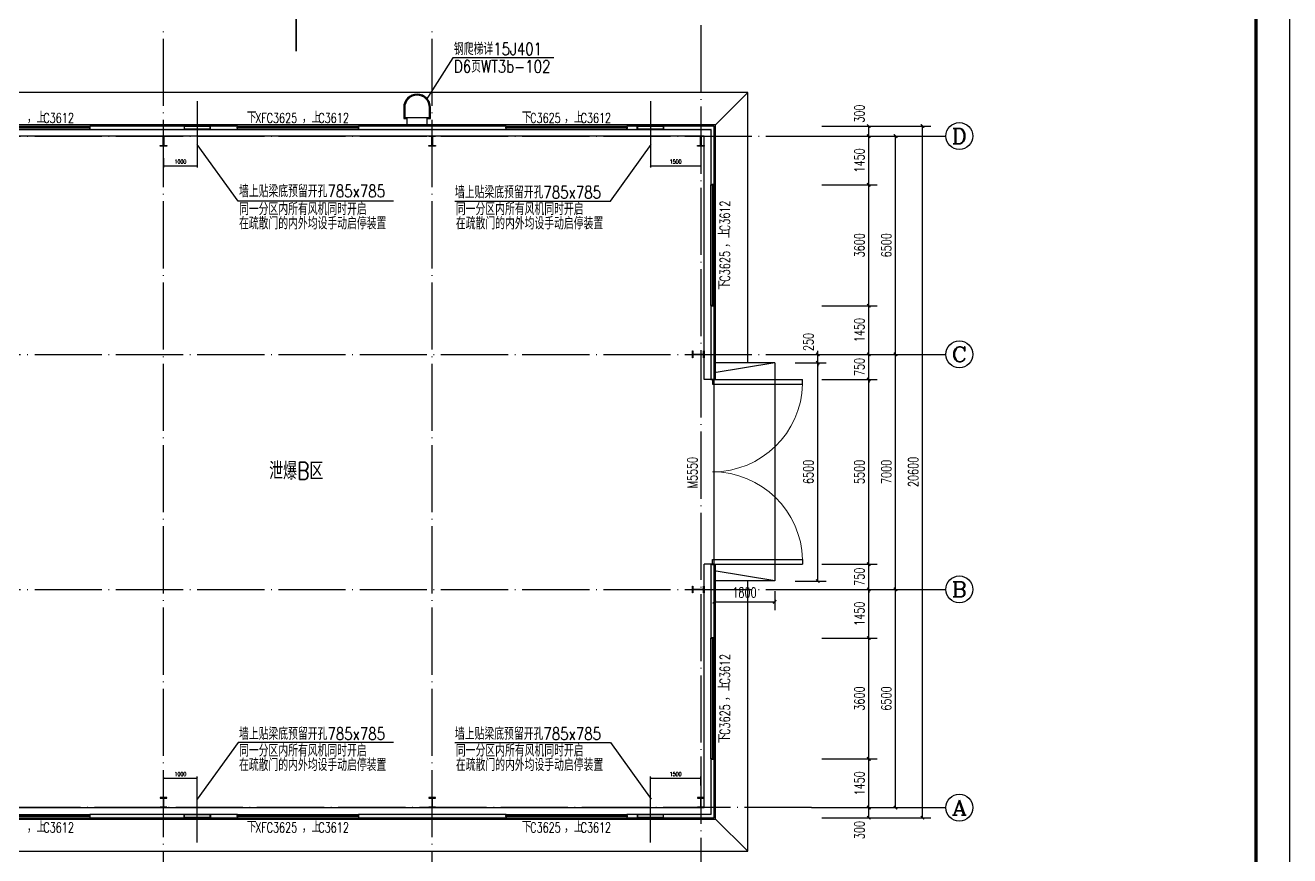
# Model space of a CAD drawing. Extents: x 4414382 to 4540065, y -615151 to -235742.
# Drawn here: x 4494403 to 4532062, y -402805 to -378074 of the extents above; entities that cross this region are included whole.
import ezdxf
from ezdxf.enums import TextEntityAlignment as Align

# ---------------------------------------------------------------- set-up
doc = ezdxf.new("R2010")
doc.units = 0
doc.header["$LTSCALE"] = 1000
doc.header["$MEASUREMENT"] = 0
doc.linetypes.add('DOTE', pattern=[2.42, 2, -0.2, 0.02, -0.2])
doc.layers.get('0').update_dxf_attribs({"linetype": 'CONTINUOUS'})
doc.layers.get('Defpoints').update_dxf_attribs({"linetype": 'CONTINUOUS'})
doc.layers.add('_0', color=7, linetype='CONTINUOUS', lineweight=25)
for name, color, linetype in [('AXIS', 3, 'CONTINUOUS'), ('AXIS_TEXT', 7, 'CONTINUOUS'), ('DIM_SYMB', 3, 'CONTINUOUS'), ('DOTE', 252, 'CONTINUOUS'), ('Prof', 2, 'CONTINUOUS'), ('PUB_DIM', 3, 'CONTINUOUS'), ('PUB_TITLE', 4, 'CONTINUOUS'), ('PUB_WALL', 9, 'CONTINUOUS'), ('STAIR', 5, 'CONTINUOUS'), ('WALL-MOVE', 6, 'CONTINUOUS'), ('WINDOW', 4, 'CONTINUOUS'), ('WINDOW_TEXT', 7, 'CONTINUOUS')]:
    doc.layers.add(name, color=color, linetype=linetype)
doc.styles.add('_HZTXT', font='txt.shx', dxfattribs={"width": 0.8, "bigfont": 'HZTXT.shx'})
doc.styles.add('_TCH_AXIS', font='COMPLEX', dxfattribs={"bigfont": 'GBCBIG'})
doc.styles.add('_TCH_DIM_T3', font='SIMPLEX', dxfattribs={"width": 0.705882, "bigfont": 'GBCBIG'})
doc.styles.add('_TCH_WINDOW', font='SIMPLEX', dxfattribs={"height": 3.5, "bigfont": 'GBCBIG'})
doc.styles.add('COMPLEX', font='COMPLEX')
doc.dimstyles.new('_TCH_ARCH&&100', dxfattribs={"dimtxt": 297.5, "dimasz": 100, "dimexe": 250, "dimexo": 300, "dimgap": 126.25, "dimtad": 1, "dimdec": 0, "dimzin": 0, "dimdsep": 46, "dimtxsty": '_TCH_DIM_T3', "dimblk": 'ARCHTICK', "dimcen": 0.09, "dimclrt": 7, "dimazin": 2, "dimtfac": 1, "dimtdec": 0, "dimtix": 1, "dimtmove": 2, "dimatfit": 3, "dimfxl": 0, "dimtolj": 1, "dimtzin": 0, "dimarcsym": 0})
doc.dimstyles.new('_TCH_ARCH&&50', dxfattribs={"dimtxt": 119, "dimasz": 40, "dimexe": 50, "dimexo": 100, "dimgap": 60.5, "dimtad": 1, "dimdec": 0, "dimzin": 0, "dimdsep": 46, "dimtxsty": '_TCH_DIM_T3', "dimblk": 'ARCHTICK', "dimcen": 0.09, "dimclrt": 7, "dimazin": 2, "dimtfac": 1, "dimtdec": 0, "dimtix": 1, "dimtmove": 2, "dimatfit": 3, "dimfxl": 0, "dimtolj": 1, "dimtzin": 0, "dimarcsym": 0})

# ---------------------------------------------------------------- blocks, each defined once
blk = doc.blocks.new('_ArchTick')
at = {"color": 0, "linetype": 'ByBlock', "const_width": 0.4}
blk.add_lwpolyline([(-0.5, -0.5), (0.5, 0.5)], dxfattribs=at)
blk = doc.blocks.new('*D24')
at = {"layer": 'Defpoints', "color": 0}
for p in [(4498523, -381934), (4499523, -381934), (4499523, -382255)]:
    blk.add_point(p, dxfattribs=at)
at = {"layer": 'PUB_DIM', "color": 0, "lineweight": -2}
for p, q in [((4498523, -382034), (4498523, -382305)), ((4499523, -382034), (4499523, -382305)), ((4498523, -382255), (4499523, -382255))]:
    blk.add_line(p, q, dxfattribs=at)
at = {"layer": 'PUB_DIM', "color": 0, "lineweight": -2, "xscale": 40, "yscale": 40, "zscale": 40, "rotation": 180}
blk.add_blockref('_ArchTick', (4498523, -382255), dxfattribs=at)
at = {"layer": 'PUB_DIM', "color": 0, "lineweight": -2, "xscale": 40, "yscale": 40, "zscale": 40}
blk.add_blockref('_ArchTick', (4499523, -382255), dxfattribs=at)
at = {"layer": 'PUB_DIM', "color": 7, "insert": (4499023, -382135), "char_height": 119, "attachment_point": 5, "style": '_TCH_DIM_T3'}
blk.add_mtext('\\A1;1000', dxfattribs=at)
blk = doc.blocks.new('*D25')
at = {"layer": 'Defpoints', "color": 0}
for p in [(4499523, -400492), (4498523, -400813), (4499523, -400813)]:
    blk.add_point(p, dxfattribs=at)
at = {"layer": 'PUB_DIM', "color": 0, "lineweight": -2}
for p, q in [((4498523, -400713), (4498523, -400442)), ((4498523, -400492), (4499523, -400492)), ((4499523, -400713), (4499523, -400442))]:
    blk.add_line(p, q, dxfattribs=at)
at = {"layer": 'PUB_DIM', "color": 0, "lineweight": -2, "xscale": 40, "yscale": 40, "zscale": 40, "rotation": 180}
blk.add_blockref('_ArchTick', (4498523, -400492), dxfattribs=at)
at = {"layer": 'PUB_DIM', "color": 0, "lineweight": -2, "xscale": 40, "yscale": 40, "zscale": 40}
blk.add_blockref('_ArchTick', (4499523, -400492), dxfattribs=at)
at = {"layer": 'PUB_DIM', "color": 7, "insert": (4499023, -400372), "char_height": 119, "attachment_point": 5, "style": '_TCH_DIM_T3'}
blk.add_mtext('\\A1;1000', dxfattribs=at)
blk = doc.blocks.new('*D28')
at = {"layer": 'Defpoints', "color": 0}
for p in [(4513023, -381934), (4514523, -381934), (4514523, -382255)]:
    blk.add_point(p, dxfattribs=at)
at = {"layer": 'PUB_DIM', "color": 0, "lineweight": -2}
for p, q in [((4513023, -382034), (4513023, -382305)), ((4514523, -382034), (4514523, -382305)), ((4513023, -382255), (4514523, -382255))]:
    blk.add_line(p, q, dxfattribs=at)
at = {"layer": 'PUB_DIM', "color": 0, "lineweight": -2, "xscale": 40, "yscale": 40, "zscale": 40, "rotation": 180}
blk.add_blockref('_ArchTick', (4513023, -382255), dxfattribs=at)
at = {"layer": 'PUB_DIM', "color": 0, "lineweight": -2, "xscale": 40, "yscale": 40, "zscale": 40}
blk.add_blockref('_ArchTick', (4514523, -382255), dxfattribs=at)
at = {"layer": 'PUB_DIM', "color": 7, "insert": (4513773, -382135), "char_height": 119, "attachment_point": 5, "style": '_TCH_DIM_T3'}
blk.add_mtext('\\A1;1500', dxfattribs=at)
blk = doc.blocks.new('*D29')
at = {"layer": 'Defpoints', "color": 0}
for p in [(4514523, -400492), (4513023, -400813), (4514523, -400813)]:
    blk.add_point(p, dxfattribs=at)
at = {"layer": 'PUB_DIM', "color": 0, "lineweight": -2}
for p, q in [((4513023, -400713), (4513023, -400442)), ((4513023, -400492), (4514523, -400492)), ((4514523, -400713), (4514523, -400442))]:
    blk.add_line(p, q, dxfattribs=at)
at = {"layer": 'PUB_DIM', "color": 0, "lineweight": -2, "xscale": 40, "yscale": 40, "zscale": 40, "rotation": 180}
blk.add_blockref('_ArchTick', (4513023, -400492), dxfattribs=at)
at = {"layer": 'PUB_DIM', "color": 0, "lineweight": -2, "xscale": 40, "yscale": 40, "zscale": 40}
blk.add_blockref('_ArchTick', (4514523, -400492), dxfattribs=at)
at = {"layer": 'PUB_DIM', "color": 7, "insert": (4513773, -400372), "char_height": 119, "attachment_point": 5, "style": '_TCH_DIM_T3'}
blk.add_mtext('\\A1;1500', dxfattribs=at)
blk = doc.blocks.new('*D71')
at = {"layer": 'Defpoints', "color": 0}
for p in [(4517034, -388124), (4518004, -388124), (4517034, -394624)]:
    blk.add_point(p, dxfattribs=at)
at = {"layer": 'PUB_DIM', "color": 0, "lineweight": -2}
for p, q in [((4517334, -388124), (4518254, -388124)), ((4518004, -394624), (4518004, -388124)), ((4517334, -394624), (4518254, -394624))]:
    blk.add_line(p, q, dxfattribs=at)
at = {"layer": 'PUB_DIM', "color": 0, "lineweight": -2, "xscale": 100, "yscale": 100, "zscale": 100}
for p, rotation in [((4518004, -388124), 90), ((4518004, -394624), 270)]:
    blk.add_blockref('_ArchTick', p, dxfattribs=dict(at, rotation=rotation))
at = {"layer": 'PUB_DIM', "color": 7, "insert": (4517729, -391374), "char_height": 297.5, "attachment_point": 5, "rotation": 90, "style": '_TCH_DIM_T3'}
blk.add_mtext('\\A1;6500', dxfattribs=at)
blk = doc.blocks.new('*D72')
at = {"layer": 'Defpoints', "color": 0}
for p in [(4517034, -387874), (4518004, -387874), (4517034, -388124)]:
    blk.add_point(p, dxfattribs=at)
at = {"layer": 'PUB_DIM', "color": 0, "lineweight": -2}
for p, q in [((4517334, -387874), (4518254, -387874)), ((4518004, -387874), (4518004, -387774)), ((4518004, -388124), (4518004, -387874)), ((4517334, -388124), (4518254, -388124)), ((4518004, -388124), (4518004, -388224))]:
    blk.add_line(p, q, dxfattribs=at)
at = {"layer": 'PUB_DIM', "color": 0, "lineweight": -2, "xscale": 100, "yscale": 100, "zscale": 100}
for p, rotation in [((4518004, -387874), 270), ((4518004, -388124), 90)]:
    blk.add_blockref('_ArchTick', p, dxfattribs=dict(at, rotation=rotation))
at = {"layer": 'PUB_DIM', "color": 7, "insert": (4517729, -387504), "char_height": 297.5, "attachment_point": 5, "rotation": 90, "style": '_TCH_DIM_T3'}
blk.add_mtext('\\A1;250', dxfattribs=at)
blk = doc.blocks.new('*D73')
at = {"layer": 'Defpoints', "color": 0}
for p in [(4514923, -394624), (4516723, -394624), (4516723, -395243)]:
    blk.add_point(p, dxfattribs=at)
at = {"layer": 'PUB_DIM', "color": 0, "lineweight": -2}
for p, q in [((4514923, -394924), (4514923, -395493)), ((4516723, -394924), (4516723, -395493)), ((4514923, -395243), (4516723, -395243))]:
    blk.add_line(p, q, dxfattribs=at)
at = {"layer": 'PUB_DIM', "color": 0, "lineweight": -2, "xscale": 100, "yscale": 100, "zscale": 100, "rotation": 180}
blk.add_blockref('_ArchTick', (4514923, -395243), dxfattribs=at)
at = {"layer": 'PUB_DIM', "color": 0, "lineweight": -2, "xscale": 100, "yscale": 100, "zscale": 100}
blk.add_blockref('_ArchTick', (4516723, -395243), dxfattribs=at)
at = {"layer": 'PUB_DIM', "color": 7, "insert": (4515823, -394968), "char_height": 297.5, "attachment_point": 5, "style": '_TCH_DIM_T3'}
blk.add_mtext('\\A1;1800', dxfattribs=at)
blk = doc.blocks.new('*D112')
at = {"layer": 'Defpoints', "color": 0}
for p in [(4517823, -401374), (4519523, -401374), (4517823, -401674)]:
    blk.add_point(p, dxfattribs=at)
at = {"layer": 'PUB_DIM', "color": 0, "lineweight": -2}
for p, q in [((4518123, -401374), (4519773, -401374)), ((4519523, -401674), (4519523, -401374)), ((4518123, -401674), (4519773, -401674))]:
    blk.add_line(p, q, dxfattribs=at)
at = {"layer": 'PUB_DIM', "color": 0, "lineweight": -2, "xscale": 100, "yscale": 100, "zscale": 100}
for p, rotation in [((4519523, -401374), 90), ((4519523, -401674), 270)]:
    blk.add_blockref('_ArchTick', p, dxfattribs=dict(at, rotation=rotation))
at = {"layer": 'PUB_DIM', "color": 7, "insert": (4519248, -402044), "char_height": 297.5, "attachment_point": 5, "rotation": 90, "style": '_TCH_DIM_T3'}
blk.add_mtext('\\A1;300', dxfattribs=at)
blk = doc.blocks.new('*D113')
at = {"layer": 'Defpoints', "color": 0}
for p in [(4517823, -399924), (4519523, -399924), (4517823, -401374)]:
    blk.add_point(p, dxfattribs=at)
at = {"layer": 'PUB_DIM', "color": 0, "lineweight": -2}
for p, q in [((4518123, -399924), (4519773, -399924)), ((4519523, -401374), (4519523, -399924)), ((4518123, -401374), (4519773, -401374))]:
    blk.add_line(p, q, dxfattribs=at)
at = {"layer": 'PUB_DIM', "color": 0, "lineweight": -2, "xscale": 100, "yscale": 100, "zscale": 100}
for p, rotation in [((4519523, -399924), 90), ((4519523, -401374), 270)]:
    blk.add_blockref('_ArchTick', p, dxfattribs=dict(at, rotation=rotation))
at = {"layer": 'PUB_DIM', "color": 7, "insert": (4519248, -400649), "char_height": 297.5, "attachment_point": 5, "rotation": 90, "style": '_TCH_DIM_T3'}
blk.add_mtext('\\A1;1450', dxfattribs=at)
blk = doc.blocks.new('*D114')
at = {"layer": 'Defpoints', "color": 0}
for p in [(4517823, -396324), (4519523, -396324), (4517823, -399924)]:
    blk.add_point(p, dxfattribs=at)
at = {"layer": 'PUB_DIM', "color": 0, "lineweight": -2}
for p, q in [((4518123, -396324), (4519773, -396324)), ((4519523, -399924), (4519523, -396324)), ((4518123, -399924), (4519773, -399924))]:
    blk.add_line(p, q, dxfattribs=at)
at = {"layer": 'PUB_DIM', "color": 0, "lineweight": -2, "xscale": 100, "yscale": 100, "zscale": 100}
for p, rotation in [((4519523, -396324), 90), ((4519523, -399924), 270)]:
    blk.add_blockref('_ArchTick', p, dxfattribs=dict(at, rotation=rotation))
at = {"layer": 'PUB_DIM', "color": 7, "insert": (4519248, -398124), "char_height": 297.5, "attachment_point": 5, "rotation": 90, "style": '_TCH_DIM_T3'}
blk.add_mtext('\\A1;3600', dxfattribs=at)
blk = doc.blocks.new('*D115')
at = {"layer": 'Defpoints', "color": 0}
for p in [(4517823, -394874), (4519523, -394874), (4517823, -396324)]:
    blk.add_point(p, dxfattribs=at)
at = {"layer": 'PUB_DIM', "color": 0, "lineweight": -2}
for p, q in [((4518123, -394874), (4519773, -394874)), ((4519523, -396324), (4519523, -394874)), ((4518123, -396324), (4519773, -396324))]:
    blk.add_line(p, q, dxfattribs=at)
at = {"layer": 'PUB_DIM', "color": 0, "lineweight": -2, "xscale": 100, "yscale": 100, "zscale": 100}
for p, rotation in [((4519523, -394874), 90), ((4519523, -396324), 270)]:
    blk.add_blockref('_ArchTick', p, dxfattribs=dict(at, rotation=rotation))
at = {"layer": 'PUB_DIM', "color": 7, "insert": (4519248, -395599), "char_height": 297.5, "attachment_point": 5, "rotation": 90, "style": '_TCH_DIM_T3'}
blk.add_mtext('\\A1;1450', dxfattribs=at)
blk = doc.blocks.new('*D116')
at = {"layer": 'Defpoints', "color": 0}
for p in [(4517823, -394124), (4519523, -394124), (4517823, -394874)]:
    blk.add_point(p, dxfattribs=at)
at = {"layer": 'PUB_DIM', "color": 0, "lineweight": -2}
for p, q in [((4518123, -394124), (4519773, -394124)), ((4519523, -394124), (4519523, -394024)), ((4519523, -394874), (4519523, -394124)), ((4518123, -394874), (4519773, -394874)), ((4519523, -394874), (4519523, -394974))]:
    blk.add_line(p, q, dxfattribs=at)
at = {"layer": 'PUB_DIM', "color": 0, "lineweight": -2, "xscale": 100, "yscale": 100, "zscale": 100}
for p, rotation in [((4519523, -394124), 270), ((4519523, -394874), 90)]:
    blk.add_blockref('_ArchTick', p, dxfattribs=dict(at, rotation=rotation))
at = {"layer": 'PUB_DIM', "color": 7, "insert": (4519248, -394499), "char_height": 297.5, "attachment_point": 5, "rotation": 90, "style": '_TCH_DIM_T3'}
blk.add_mtext('\\A1;750', dxfattribs=at)
blk = doc.blocks.new('*D117')
at = {"layer": 'Defpoints', "color": 0}
for p in [(4517823, -388624), (4519523, -388624), (4517823, -394124)]:
    blk.add_point(p, dxfattribs=at)
at = {"layer": 'PUB_DIM', "color": 0, "lineweight": -2}
for p, q in [((4518123, -388624), (4519773, -388624)), ((4519523, -394124), (4519523, -388624)), ((4518123, -394124), (4519773, -394124))]:
    blk.add_line(p, q, dxfattribs=at)
at = {"layer": 'PUB_DIM', "color": 0, "lineweight": -2, "xscale": 100, "yscale": 100, "zscale": 100}
for p, rotation in [((4519523, -388624), 90), ((4519523, -394124), 270)]:
    blk.add_blockref('_ArchTick', p, dxfattribs=dict(at, rotation=rotation))
at = {"layer": 'PUB_DIM', "color": 7, "insert": (4519248, -391374), "char_height": 297.5, "attachment_point": 5, "rotation": 90, "style": '_TCH_DIM_T3'}
blk.add_mtext('\\A1;5500', dxfattribs=at)
blk = doc.blocks.new('*D118')
at = {"layer": 'Defpoints', "color": 0}
for p in [(4517823, -387874), (4519523, -387874), (4517823, -388624)]:
    blk.add_point(p, dxfattribs=at)
at = {"layer": 'PUB_DIM', "color": 0, "lineweight": -2}
for p, q in [((4518123, -387874), (4519773, -387874)), ((4519523, -387874), (4519523, -387774)), ((4519523, -388624), (4519523, -387874)), ((4518123, -388624), (4519773, -388624)), ((4519523, -388624), (4519523, -388724))]:
    blk.add_line(p, q, dxfattribs=at)
at = {"layer": 'PUB_DIM', "color": 0, "lineweight": -2, "xscale": 100, "yscale": 100, "zscale": 100}
for p, rotation in [((4519523, -387874), 270), ((4519523, -388624), 90)]:
    blk.add_blockref('_ArchTick', p, dxfattribs=dict(at, rotation=rotation))
at = {"layer": 'PUB_DIM', "color": 7, "insert": (4519248, -388249), "char_height": 297.5, "attachment_point": 5, "rotation": 90, "style": '_TCH_DIM_T3'}
blk.add_mtext('\\A1;750', dxfattribs=at)
blk = doc.blocks.new('*D119')
at = {"layer": 'Defpoints', "color": 0}
for p in [(4517823, -386424), (4519523, -386424), (4517823, -387874)]:
    blk.add_point(p, dxfattribs=at)
at = {"layer": 'PUB_DIM', "color": 0, "lineweight": -2}
for p, q in [((4518123, -386424), (4519773, -386424)), ((4519523, -387874), (4519523, -386424)), ((4518123, -387874), (4519773, -387874))]:
    blk.add_line(p, q, dxfattribs=at)
at = {"layer": 'PUB_DIM', "color": 0, "lineweight": -2, "xscale": 100, "yscale": 100, "zscale": 100}
for p, rotation in [((4519523, -386424), 90), ((4519523, -387874), 270)]:
    blk.add_blockref('_ArchTick', p, dxfattribs=dict(at, rotation=rotation))
at = {"layer": 'PUB_DIM', "color": 7, "insert": (4519248, -387149), "char_height": 297.5, "attachment_point": 5, "rotation": 90, "style": '_TCH_DIM_T3'}
blk.add_mtext('\\A1;1450', dxfattribs=at)
blk = doc.blocks.new('*D120')
at = {"layer": 'Defpoints', "color": 0}
for p in [(4517823, -382824), (4519523, -382824), (4517823, -386424)]:
    blk.add_point(p, dxfattribs=at)
at = {"layer": 'PUB_DIM', "color": 0, "lineweight": -2}
for p, q in [((4518123, -382824), (4519773, -382824)), ((4519523, -386424), (4519523, -382824)), ((4518123, -386424), (4519773, -386424))]:
    blk.add_line(p, q, dxfattribs=at)
at = {"layer": 'PUB_DIM', "color": 0, "lineweight": -2, "xscale": 100, "yscale": 100, "zscale": 100}
for p, rotation in [((4519523, -382824), 90), ((4519523, -386424), 270)]:
    blk.add_blockref('_ArchTick', p, dxfattribs=dict(at, rotation=rotation))
at = {"layer": 'PUB_DIM', "color": 7, "insert": (4519248, -384624), "char_height": 297.5, "attachment_point": 5, "rotation": 90, "style": '_TCH_DIM_T3'}
blk.add_mtext('\\A1;3600', dxfattribs=at)
blk = doc.blocks.new('*D121')
at = {"layer": 'Defpoints', "color": 0}
for p in [(4517823, -381374), (4519523, -381374), (4517823, -382824)]:
    blk.add_point(p, dxfattribs=at)
at = {"layer": 'PUB_DIM', "color": 0, "lineweight": -2}
for p, q in [((4518123, -381374), (4519773, -381374)), ((4519523, -382824), (4519523, -381374)), ((4518123, -382824), (4519773, -382824))]:
    blk.add_line(p, q, dxfattribs=at)
at = {"layer": 'PUB_DIM', "color": 0, "lineweight": -2, "xscale": 100, "yscale": 100, "zscale": 100}
for p, rotation in [((4519523, -381374), 90), ((4519523, -382824), 270)]:
    blk.add_blockref('_ArchTick', p, dxfattribs=dict(at, rotation=rotation))
at = {"layer": 'PUB_DIM', "color": 7, "insert": (4519248, -382099), "char_height": 297.5, "attachment_point": 5, "rotation": 90, "style": '_TCH_DIM_T3'}
blk.add_mtext('\\A1;1450', dxfattribs=at)
blk = doc.blocks.new('*D122')
at = {"layer": 'Defpoints', "color": 0}
for p in [(4517823, -381074), (4519523, -381074), (4517823, -381374)]:
    blk.add_point(p, dxfattribs=at)
at = {"layer": 'PUB_DIM', "color": 0, "lineweight": -2}
for p, q in [((4518123, -381074), (4519773, -381074)), ((4519523, -381374), (4519523, -381074)), ((4518123, -381374), (4519773, -381374))]:
    blk.add_line(p, q, dxfattribs=at)
at = {"layer": 'PUB_DIM', "color": 0, "lineweight": -2, "xscale": 100, "yscale": 100, "zscale": 100}
for p, rotation in [((4519523, -381074), 90), ((4519523, -381374), 270)]:
    blk.add_blockref('_ArchTick', p, dxfattribs=dict(at, rotation=rotation))
at = {"layer": 'PUB_DIM', "color": 7, "insert": (4519248, -380704), "char_height": 297.5, "attachment_point": 5, "rotation": 90, "style": '_TCH_DIM_T3'}
blk.add_mtext('\\A1;300', dxfattribs=at)
blk = doc.blocks.new('*D142')
at = {"layer": 'Defpoints', "color": 0}
for p in [(4514923, -376374), (4514523, -378074), (4514923, -378074)]:
    blk.add_point(p, dxfattribs=at)
at = {"layer": 'PUB_DIM', "color": 0, "lineweight": -2}
for p, q in [((4514523, -377774), (4514523, -376124)), ((4514923, -377774), (4514923, -376124)), ((4514523, -376374), (4514923, -376374))]:
    blk.add_line(p, q, dxfattribs=at)
at = {"layer": 'PUB_DIM', "color": 0, "lineweight": -2, "xscale": 100, "yscale": 100, "zscale": 100, "rotation": 180}
blk.add_blockref('_ArchTick', (4514523, -376374), dxfattribs=at)
at = {"layer": 'PUB_DIM', "color": 0, "lineweight": -2, "xscale": 100, "yscale": 100, "zscale": 100}
blk.add_blockref('_ArchTick', (4514923, -376374), dxfattribs=at)
at = {"layer": 'PUB_DIM', "color": 7, "insert": (4515293, -376099), "char_height": 297.5, "attachment_point": 5, "style": '_TCH_DIM_T3'}
blk.add_mtext('\\A1;400', dxfattribs=at)
blk = doc.blocks.new('$DorLib2D$00000002')
for p, q in [((-0.5, 0), (-0.5, 0.4875)), ((-0.475, 0.4875), (-0.5, 0.4875)), ((-0.475, 0), (-0.475, 0.4875)), ((0.475, 0), (0.475, 0.4875)), ((0.475, 0.4875), (0.5, 0.4875)), ((0.5, 0), (0.5, 0.4875)), ((-0.5, 0), (-0.475, 0)), ((0.5, 0), (0.475, 0))]:
    blk.add_line(p, q)
at = {"lineweight": 13}
for centre, start, end in [((-0.4875, 0), 0, 88.53072), ((0.4875, 0), 91.46928, 180)]:
    blk.add_arc(centre, 0.4875, start, end, dxfattribs=at)
blk = doc.blocks.new('$TCHSYS$WIN2D')
for p, q in [((-0.5, 0.5), (0.5, 0.5)), ((-0.5, 0.5), (-0.5, -0.5)), ((0.5, 0.5), (0.5, -0.5)), ((0.5, 0.167), (-0.5, 0.167)), ((0.5, -0.167), (-0.5, -0.167)), ((-0.5, -0.5), (0.5, -0.5))]:
    blk.add_line(p, q)
blk = doc.blocks.new('*D292')
at = {"layer": 'AXIS', "color": 0, "lineweight": -2}
for p, q in [((4518123, -394874), (4520573, -394874)), ((4520323, -401374), (4520323, -394874)), ((4518123, -401374), (4520573, -401374))]:
    blk.add_line(p, q, dxfattribs=at)
at = {"layer": 'Defpoints', "color": 0}
for p in [(4517823, -394874), (4520323, -394874), (4517823, -401374)]:
    blk.add_point(p, dxfattribs=at)
at = {"layer": 'AXIS', "color": 0, "lineweight": -2, "xscale": 100, "yscale": 100, "zscale": 100}
for p, rotation in [((4520323, -394874), 90), ((4520323, -401374), 270)]:
    blk.add_blockref('_ArchTick', p, dxfattribs=dict(at, rotation=rotation))
at = {"layer": 'AXIS', "color": 7, "insert": (4520048, -398124), "char_height": 297.5, "attachment_point": 5, "rotation": 90, "style": '_TCH_DIM_T3'}
blk.add_mtext('\\A1;6500', dxfattribs=at)
blk = doc.blocks.new('*D293')
at = {"layer": 'AXIS', "color": 0, "lineweight": -2}
for p, q in [((4518123, -387874), (4520573, -387874)), ((4520323, -394874), (4520323, -387874)), ((4518123, -394874), (4520573, -394874))]:
    blk.add_line(p, q, dxfattribs=at)
at = {"layer": 'Defpoints', "color": 0}
for p in [(4517823, -387874), (4520323, -387874), (4517823, -394874)]:
    blk.add_point(p, dxfattribs=at)
at = {"layer": 'AXIS', "color": 0, "lineweight": -2, "xscale": 100, "yscale": 100, "zscale": 100}
for p, rotation in [((4520323, -387874), 90), ((4520323, -394874), 270)]:
    blk.add_blockref('_ArchTick', p, dxfattribs=dict(at, rotation=rotation))
at = {"layer": 'AXIS', "color": 7, "insert": (4520048, -391374), "char_height": 297.5, "attachment_point": 5, "rotation": 90, "style": '_TCH_DIM_T3'}
blk.add_mtext('\\A1;7000', dxfattribs=at)
blk = doc.blocks.new('*D294')
at = {"layer": 'AXIS', "color": 0, "lineweight": -2}
for p, q in [((4518123, -381374), (4520573, -381374)), ((4520323, -387874), (4520323, -381374)), ((4518123, -387874), (4520573, -387874))]:
    blk.add_line(p, q, dxfattribs=at)
at = {"layer": 'Defpoints', "color": 0}
for p in [(4517823, -381374), (4520323, -381374), (4517823, -387874)]:
    blk.add_point(p, dxfattribs=at)
at = {"layer": 'AXIS', "color": 0, "lineweight": -2, "xscale": 100, "yscale": 100, "zscale": 100}
for p, rotation in [((4520323, -381374), 90), ((4520323, -387874), 270)]:
    blk.add_blockref('_ArchTick', p, dxfattribs=dict(at, rotation=rotation))
at = {"layer": 'AXIS', "color": 7, "insert": (4520048, -384624), "char_height": 297.5, "attachment_point": 5, "rotation": 90, "style": '_TCH_DIM_T3'}
blk.add_mtext('\\A1;6500', dxfattribs=at)
blk = doc.blocks.new('*D295')
at = {"layer": 'AXIS', "color": 0, "lineweight": -2}
for p, q in [((4518123, -381074), (4521373, -381074)), ((4521123, -401674), (4521123, -381074)), ((4518123, -401674), (4521373, -401674))]:
    blk.add_line(p, q, dxfattribs=at)
at = {"layer": 'Defpoints', "color": 0}
for p in [(4517823, -381074), (4521123, -381074), (4517823, -401674)]:
    blk.add_point(p, dxfattribs=at)
at = {"layer": 'AXIS', "color": 0, "lineweight": -2, "xscale": 100, "yscale": 100, "zscale": 100}
for p, rotation in [((4521123, -381074), 90), ((4521123, -401674), 270)]:
    blk.add_blockref('_ArchTick', p, dxfattribs=dict(at, rotation=rotation))
at = {"layer": 'AXIS', "color": 7, "insert": (4520848, -391374), "char_height": 297.5, "attachment_point": 5, "rotation": 90, "style": '_TCH_DIM_T3'}
blk.add_mtext('\\A1;20600', dxfattribs=at)
blk = doc.blocks.new('_AXISO')
blk.add_circle((0, 0), 0.5)
at = {"layer": 'AXIS_TEXT', "style": 'COMPLEX', "width": 1.041667}
blk.add_attdef('A', text='', height=0.56, dxfattribs=at).set_placement((-0.25, -0.28), (0.25, -0.28), align=Align.FIT)

msp = doc.modelspace()

# ---------------------------------------------------------------- hatches: boundary and pattern name
at = {"layer": 'Prof', "linetype": 'ByBlock'}
for points in [[(4498533.1, -381657.6), (4498623.1, -381657.6), (4498623.1, -381673.6), (4498423.1, -381673.6), (4498423.1, -381657.6), (4498513.1, -381657.6), (4498513.1, -381389.6), (4498423.1, -381389.6), (4498423.1, -381373.6), (4498623.1, -381373.6), (4498623.1, -381389.6), (4498533.1, -381389.6)], [(4506533.1, -381657.6), (4506623.1, -381657.6), (4506623.1, -381673.6), (4506423.1, -381673.6), (4506423.1, -381657.6), (4506513.1, -381657.6), (4506513.1, -381389.6), (4506423.1, -381389.6), (4506423.1, -381373.6), (4506623.1, -381373.6), (4506623.1, -381389.6), (4506533.1, -381389.6)], [(4514533.1, -381657.6), (4514623.1, -381657.6), (4514623.1, -381673.6), (4514423.1, -381673.6), (4514423.1, -381657.6), (4514513.1, -381657.6), (4514513.1, -381389.6), (4514423.1, -381389.6), (4514423.1, -381373.6), (4514623.1, -381373.6), (4514623.1, -381389.6), (4514533.1, -381389.6)], [(4514607.1, -387863.6), (4514607.1, -387773.6), (4514623.1, -387773.6), (4514623.1, -387973.6), (4514607.1, -387973.6), (4514607.1, -387883.6), (4514289.1, -387883.6), (4514289.1, -387973.6), (4514273.1, -387973.6), (4514273.1, -387773.6), (4514289.1, -387773.6), (4514289.1, -387863.6)], [(4514607.1, -394863.6), (4514607.1, -394773.6), (4514623.1, -394773.6), (4514623.1, -394973.6), (4514607.1, -394973.6), (4514607.1, -394883.6), (4514289.1, -394883.6), (4514289.1, -394973.6), (4514273.1, -394973.6), (4514273.1, -394773.6), (4514289.1, -394773.6), (4514289.1, -394863.6)], [(4498533.1, -401089.6), (4498623.1, -401089.6), (4498623.1, -401073.6), (4498423.1, -401073.6), (4498423.1, -401089.6), (4498513.1, -401089.6), (4498513.1, -401357.6), (4498423.1, -401357.6), (4498423.1, -401373.6), (4498623.1, -401373.6), (4498623.1, -401357.6), (4498533.1, -401357.6)], [(4506533.1, -401089.6), (4506623.1, -401089.6), (4506623.1, -401073.6), (4506423.1, -401073.6), (4506423.1, -401089.6), (4506513.1, -401089.6), (4506513.1, -401357.6), (4506423.1, -401357.6), (4506423.1, -401373.6), (4506623.1, -401373.6), (4506623.1, -401357.6), (4506533.1, -401357.6)], [(4514533.1, -401089.6), (4514623.1, -401089.6), (4514623.1, -401073.6), (4514423.1, -401073.6), (4514423.1, -401089.6), (4514513.1, -401089.6), (4514513.1, -401357.6), (4514423.1, -401357.6), (4514423.1, -401373.6), (4514623.1, -401373.6), (4514623.1, -401357.6), (4514533.1, -401357.6)]]:
    msp.add_hatch(color=256, dxfattribs=at).paths.add_polyline_path(points)
at = {"layer": 'PUB_WALL'}
for points in [[(4500723.1, -381073.6), (4496323.1, -381073.6), (4496353.1, -381103.6), (4500693.1, -381103.6)], [(4496323.1, -381073.6), (4496323.1, -381173.6), (4496353.1, -381143.6), (4496353.1, -381103.6)], [(4500723.1, -381173.6), (4500723.1, -381073.6), (4500693.1, -381103.6), (4500693.1, -381143.6)], [(4508723.1, -381073.6), (4504323.1, -381073.6), (4504353.1, -381103.6), (4508693.1, -381103.6)], [(4504323.1, -381073.6), (4504323.1, -381173.6), (4504353.1, -381143.6), (4504353.1, -381103.6)], [(4508723.1, -381173.6), (4508723.1, -381073.6), (4508693.1, -381103.6), (4508693.1, -381143.6)], [(4514923.1, -381073.6), (4512323.1, -381073.6), (4512353.1, -381103.6), (4514893.1, -381103.6)], [(4512323.1, -381073.6), (4512323.1, -381173.6), (4512353.1, -381143.6), (4512353.1, -381103.6)], [(4514923.1, -382823.6), (4514923.1, -381073.6), (4514893.1, -381103.6), (4514893.1, -382793.6)], [(4496323.1, -381173.6), (4500723.1, -381173.6), (4500693.1, -381143.6), (4496353.1, -381143.6)], [(4504323.1, -381173.6), (4508723.1, -381173.6), (4508693.1, -381143.6), (4504353.1, -381143.6)], [(4512323.1, -381173.6), (4514823.1, -381173.6), (4514853.1, -381143.6), (4512353.1, -381143.6)], [(4514823.1, -381173.6), (4514823.1, -382823.6), (4514853.1, -382793.6), (4514853.1, -381143.6)], [(4514823.1, -382823.6), (4514923.1, -382823.6), (4514893.1, -382793.6), (4514853.1, -382793.6)], [(4514923.1, -386423.6), (4514823.1, -386423.6), (4514853.1, -386453.6), (4514893.1, -386453.6)], [(4514823.1, -386423.6), (4514823.1, -388623.6), (4514853.1, -388593.6), (4514853.1, -386453.6)], [(4514923.1, -388623.6), (4514923.1, -386423.6), (4514893.1, -386453.6), (4514893.1, -388593.6)], [(4514823.1, -388623.6), (4514923.1, -388623.6), (4514893.1, -388593.6), (4514853.1, -388593.6)], [(4514923.1, -394123.6), (4514823.1, -394123.6), (4514853.1, -394153.6), (4514893.1, -394153.6)], [(4514823.1, -394123.6), (4514823.1, -396323.6), (4514853.1, -396293.6), (4514853.1, -394153.6)], [(4514923.1, -396323.6), (4514923.1, -394123.6), (4514893.1, -394153.6), (4514893.1, -396293.6)], [(4514823.1, -396323.6), (4514923.1, -396323.6), (4514893.1, -396293.6), (4514853.1, -396293.6)], [(4514923.1, -399923.6), (4514823.1, -399923.6), (4514853.1, -399953.6), (4514893.1, -399953.6)], [(4514823.1, -399923.6), (4514823.1, -401573.6), (4514853.1, -401603.6), (4514853.1, -399953.6)], [(4514923.1, -401673.6), (4514923.1, -399923.6), (4514893.1, -399953.6), (4514893.1, -401643.6)], [(4500723.1, -401573.6), (4496323.1, -401573.6), (4496353.1, -401603.6), (4500693.1, -401603.6)], [(4496323.1, -401573.6), (4496323.1, -401673.6), (4496353.1, -401643.6), (4496353.1, -401603.6)], [(4496323.1, -401673.6), (4500723.1, -401673.6), (4500693.1, -401643.6), (4496353.1, -401643.6)], [(4500723.1, -401673.6), (4500723.1, -401573.6), (4500693.1, -401603.6), (4500693.1, -401643.6)], [(4508723.1, -401573.6), (4504323.1, -401573.6), (4504353.1, -401603.6), (4508693.1, -401603.6)], [(4504323.1, -401573.6), (4504323.1, -401673.6), (4504353.1, -401643.6), (4504353.1, -401603.6)], [(4504323.1, -401673.6), (4508723.1, -401673.6), (4508693.1, -401643.6), (4504353.1, -401643.6)], [(4508723.1, -401673.6), (4508723.1, -401573.6), (4508693.1, -401603.6), (4508693.1, -401643.6)], [(4514823.1, -401573.6), (4512323.1, -401573.6), (4512353.1, -401603.6), (4514853.1, -401603.6)], [(4512323.1, -401573.6), (4512323.1, -401673.6), (4512353.1, -401643.6), (4512353.1, -401603.6)], [(4512323.1, -401673.6), (4514923.1, -401673.6), (4514893.1, -401643.6), (4512353.1, -401643.6)]]:
    msp.add_hatch(color=256, dxfattribs=at).paths.add_polyline_path(points)

# ---------------------------------------------------------------- linework, layer by layer
at = {"color": 0, "const_width": 30}
for points in [[(4499145.6, -381158.6), (4499900.6, -381158.6), (4499900.6, -381088.6), (4499145.6, -381088.6)], [(4513400.6, -381158.6), (4512645.6, -381158.6), (4512645.6, -381088.6), (4513400.6, -381088.6)], [(4499145.6, -401588.6), (4499900.6, -401588.6), (4499900.6, -401658.6), (4499145.6, -401658.6)], [(4513400.6, -401588.6), (4512645.6, -401588.6), (4512645.6, -401658.6), (4513400.6, -401658.6)]]:
    msp.add_lwpolyline(points, close=True, dxfattribs=at)
at = {"color": 0}
for points in [[(4499130.6, -381173.6), (4499915.6, -381173.6), (4499915.6, -381073.6), (4499130.6, -381073.6), (4499130.6, -381173.6)], [(4513415.6, -381173.6), (4512630.6, -381173.6), (4512630.6, -381073.6), (4513415.6, -381073.6), (4513415.6, -381173.6)], [(4499130.6, -401573.6), (4499915.6, -401573.6), (4499915.6, -401673.6), (4499130.6, -401673.6), (4499130.6, -401573.6)], [(4513415.6, -401573.6), (4512630.6, -401573.6), (4512630.6, -401673.6), (4513415.6, -401673.6), (4513415.6, -401573.6)]]:
    msp.add_lwpolyline(points, dxfattribs=at)
at = {"layer": '_0', "color": 0}
for p, q in [((4514823.1, -388623.6), (4514623.1, -388623.6)), ((4514923.1, -388623.6), (4514963.1, -388623.6)), ((4514823.1, -394123.6), (4514623.1, -394123.6)), ((4514923.1, -394123.6), (4514963.1, -394123.6))]:
    msp.add_line(p, q, dxfattribs=at)
for points in [[(4514963.1, -388623.6), (4514963.1, -381033.6), (4489273.1, -381033.6)], [(4514623.1, -388623.6), (4514623.1, -381373.6), (4489273.1, -381373.6)], [(4489273.1, -401713.6), (4514963.1, -401713.6), (4514963.1, -394123.6)], [(4489273.1, -401373.6), (4514623.1, -401373.6), (4514623.1, -394123.6)]]:
    msp.add_lwpolyline(points, dxfattribs=at)
at = {"layer": 'AXIS', "color": 0}
for p, q in [((4517823.1, -381373.6), (4521823.1, -381373.6)), ((4517823.1, -387873.6), (4521823.1, -387873.6)), ((4517823.1, -394873.6), (4521823.1, -394873.6)), ((4517823.1, -401373.6), (4521823.1, -401373.6))]:
    msp.add_line(p, q, dxfattribs=at)
at = {"layer": 'DIM_SYMB', "color": 0, "const_width": 50}
msp.add_lwpolyline([(4503069.4, -377849.2), (4502469.4, -377849.2), (4502469.4, -378849.2)], dxfattribs=at)
at = {"layer": 'DOTE', "linetype": 'DOTE'}
for p, q in [((4498523.1, -404673.6), (4498523.1, -378073.6)), ((4506523.1, -404673.6), (4506523.1, -378073.6)), ((4514523.1, -378073.6), (4514523.1, -404673.6)), ((4499523.1, -380335.8), (4499523.1, -382164.1)), ((4513023.1, -380335.8), (4513023.1, -382164.1)), ((4463223.1, -381373.6), (4517823.1, -381373.6)), ((4463223.1, -387873.6), (4517823.1, -387873.6)), ((4463223.1, -394873.6), (4517823.1, -394873.6)), ((4499523.1, -402411.4), (4499523.1, -400583.1)), ((4513023.1, -402411.4), (4513023.1, -400583.1)), ((4517823.1, -401373.6), (4463223.1, -401373.6))]:
    msp.add_line(p, q, dxfattribs=at)
at = {"layer": 'Prof', "linetype": 'ByBlock'}
for points in [[(4498423.1, -381373.6), (4498623.1, -381373.6), (4498623.1, -381389.6), (4498533.1, -381389.6), (4498533.1, -381657.6), (4498623.1, -381657.6), (4498623.1, -381673.6), (4498423.1, -381673.6), (4498423.1, -381657.6), (4498513.1, -381657.6), (4498513.1, -381389.6), (4498423.1, -381389.6)], [(4506423.1, -381373.6), (4506623.1, -381373.6), (4506623.1, -381389.6), (4506533.1, -381389.6), (4506533.1, -381657.6), (4506623.1, -381657.6), (4506623.1, -381673.6), (4506423.1, -381673.6), (4506423.1, -381657.6), (4506513.1, -381657.6), (4506513.1, -381389.6), (4506423.1, -381389.6)], [(4514423.1, -381373.6), (4514623.1, -381373.6), (4514623.1, -381389.6), (4514533.1, -381389.6), (4514533.1, -381657.6), (4514623.1, -381657.6), (4514623.1, -381673.6), (4514423.1, -381673.6), (4514423.1, -381657.6), (4514513.1, -381657.6), (4514513.1, -381389.6), (4514423.1, -381389.6)], [(4514273.1, -387973.6), (4514273.1, -387773.6), (4514289.1, -387773.6), (4514289.1, -387863.6), (4514607.1, -387863.6), (4514607.1, -387773.6), (4514623.1, -387773.6), (4514623.1, -387973.6), (4514607.1, -387973.6), (4514607.1, -387883.6), (4514289.1, -387883.6), (4514289.1, -387973.6)], [(4514273.1, -394973.6), (4514273.1, -394773.6), (4514289.1, -394773.6), (4514289.1, -394863.6), (4514607.1, -394863.6), (4514607.1, -394773.6), (4514623.1, -394773.6), (4514623.1, -394973.6), (4514607.1, -394973.6), (4514607.1, -394883.6), (4514289.1, -394883.6), (4514289.1, -394973.6)], [(4498423.1, -401373.6), (4498623.1, -401373.6), (4498623.1, -401357.6), (4498533.1, -401357.6), (4498533.1, -401089.6), (4498623.1, -401089.6), (4498623.1, -401073.6), (4498423.1, -401073.6), (4498423.1, -401089.6), (4498513.1, -401089.6), (4498513.1, -401357.6), (4498423.1, -401357.6)], [(4506423.1, -401373.6), (4506623.1, -401373.6), (4506623.1, -401357.6), (4506533.1, -401357.6), (4506533.1, -401089.6), (4506623.1, -401089.6), (4506623.1, -401073.6), (4506423.1, -401073.6), (4506423.1, -401089.6), (4506513.1, -401089.6), (4506513.1, -401357.6), (4506423.1, -401357.6)], [(4514423.1, -401373.6), (4514623.1, -401373.6), (4514623.1, -401357.6), (4514533.1, -401357.6), (4514533.1, -401089.6), (4514623.1, -401089.6), (4514623.1, -401073.6), (4514423.1, -401073.6), (4514423.1, -401089.6), (4514513.1, -401089.6), (4514513.1, -401357.6), (4514423.1, -401357.6)]]:
    msp.add_lwpolyline(points, close=True, dxfattribs=at)
at = {"layer": 'PUB_DIM'}
for p, q in [((4507140.8, -379042.6), (4506338.5, -380290.6)), ((4500740.4, -383309.8), (4499523.1, -381623)), ((4511829.7, -383309.8), (4513047.1, -381623)), ((4500740.4, -399437.4), (4499523.1, -401124.2)), ((4511829.7, -399437.4), (4513047.1, -401124.2))]:
    msp.add_line(p, q, dxfattribs=at)
for points in [[(4510147.6, -379042.6), (4507140.8, -379042.6), (4507140.8, -379042.6)], [(4505370.3, -383309.8), (4500740.4, -383309.8), (4500740.4, -383309.8)], [(4507199.8, -383309.8), (4511829.7, -383309.8), (4511829.7, -383309.8)], [(4505370.3, -399437.4), (4500740.4, -399437.4), (4500740.4, -399437.4)], [(4507199.8, -399437.4), (4511829.7, -399437.4), (4511829.7, -399437.4)]]:
    msp.add_lwpolyline(points, dxfattribs=at)
at = {"layer": 'PUB_TITLE', "color": 4}
msp.add_lwpolyline([(4447962.2, -422737.3), (4532062.2, -422737.3), (4532062.2, -363337.3), (4447962.2, -363337.3)], close=True, dxfattribs=at)
at = {"layer": 'PUB_TITLE', "color": 4, "const_width": 100}
msp.add_lwpolyline([(4450462.2, -421737.3), (4531062.2, -421737.3), (4531062.2, -364337.3), (4450462.2, -364337.3)], close=True, dxfattribs=at)
at = {"layer": 'STAIR'}
for p, q in [((4514963.1, -381033.6), (4515923.1, -380073.6)), ((4516723.1, -388123.6), (4514923.1, -388123.6)), ((4516723.1, -388123.6), (4514923.1, -388423.6)), ((4516723.1, -388123.6), (4516723.1, -394623.6)), ((4516723.1, -394623.6), (4514923.1, -394323.6)), ((4516723.1, -394623.6), (4514923.1, -394623.6)), ((4514963.1, -401713.6), (4515923.1, -402673.6))]:
    msp.add_line(p, q, dxfattribs=at)
for points in [[(4515923.1, -388123.6), (4515923.1, -380073.6), (4489773.1, -380073.6)], [(4505773.1, -381073.6), (4505773.1, -380823.6)], [(4506373.1, -381073.6), (4506373.1, -380823.6)], [(4489773.1, -402673.6), (4515923.1, -402673.6), (4515923.1, -394623.6)]]:
    msp.add_lwpolyline(points, dxfattribs=at)
msp.add_lwpolyline([(4506373.1, -380853.6), (4506473.1, -380853.6), (4506473.1, -380523.6, 1), (4505673.1, -380523.6), (4505673.1, -380853.6), (4505773.1, -380853.6)], format="xyb", dxfattribs=at)
msp.add_lwpolyline([(4505703.1, -380523.6), (4505703.1, -380823.6), (4506443.1, -380823.6), (4506443.1, -380523.6, 1)], format="xyb", close=True, dxfattribs=at)
at = {"layer": 'WALL-MOVE'}
for p, q in [((4500723.1, -381073.6), (4496323.1, -381073.6)), ((4496323.1, -381073.6), (4496323.1, -381173.6)), ((4500723.1, -381173.6), (4500723.1, -381073.6)), ((4508723.1, -381073.6), (4504323.1, -381073.6)), ((4504323.1, -381073.6), (4504323.1, -381173.6)), ((4508723.1, -381173.6), (4508723.1, -381073.6)), ((4514923.1, -381073.6), (4512323.1, -381073.6)), ((4512323.1, -381073.6), (4512323.1, -381173.6)), ((4514923.1, -382823.6), (4514923.1, -381073.6)), ((4496323.1, -381173.6), (4500723.1, -381173.6)), ((4504323.1, -381173.6), (4508723.1, -381173.6)), ((4512323.1, -381173.6), (4514823.1, -381173.6)), ((4514823.1, -381173.6), (4514823.1, -382823.6)), ((4514823.1, -382823.6), (4514923.1, -382823.6)), ((4514923.1, -386423.6), (4514823.1, -386423.6)), ((4514823.1, -386423.6), (4514823.1, -388623.6)), ((4514923.1, -388623.6), (4514923.1, -386423.6)), ((4514823.1, -388623.6), (4514923.1, -388623.6)), ((4514923.1, -394123.6), (4514823.1, -394123.6)), ((4514823.1, -394123.6), (4514823.1, -396323.6)), ((4514923.1, -396323.6), (4514923.1, -394123.6)), ((4514823.1, -396323.6), (4514923.1, -396323.6)), ((4514923.1, -399923.6), (4514823.1, -399923.6)), ((4514823.1, -399923.6), (4514823.1, -401573.6)), ((4514923.1, -401673.6), (4514923.1, -399923.6)), ((4500723.1, -401573.6), (4496323.1, -401573.6)), ((4496323.1, -401573.6), (4496323.1, -401673.6)), ((4496323.1, -401673.6), (4500723.1, -401673.6)), ((4500723.1, -401673.6), (4500723.1, -401573.6)), ((4508723.1, -401573.6), (4504323.1, -401573.6)), ((4504323.1, -401573.6), (4504323.1, -401673.6)), ((4504323.1, -401673.6), (4508723.1, -401673.6)), ((4508723.1, -401673.6), (4508723.1, -401573.6)), ((4514823.1, -401573.6), (4512323.1, -401573.6)), ((4512323.1, -401573.6), (4512323.1, -401673.6)), ((4512323.1, -401673.6), (4514923.1, -401673.6))]:
    msp.add_line(p, q, dxfattribs=at)
at = {"layer": 'WINDOW'}
msp.add_line((4514923.1, -394123.6), (4514923.1, -388623.6), dxfattribs=at)

# ---------------------------------------------------------------- block references
at = {"layer": 'AXIS', "color": 0}
ref = msp.add_blockref('_AXISO', (4522223.1, -381373.6), dxfattribs=dict(at, xscale=800, yscale=800, zscale=800))
ref.add_attrib('A', 'D', dxfattribs={"layer": 'AXIS_TEXT', "color": 0, "height": 452.5, "style": '_TCH_AXIS', "width": 1.235294}).set_placement((4521996.8, -381599.9), (4522449.3, -381599.9), align=Align.FIT)
ref = msp.add_blockref('_AXISO', (4522223.1, -387873.6), dxfattribs=dict(at, xscale=800, yscale=800, zscale=800))
ref.add_attrib('A', 'C', dxfattribs={"layer": 'AXIS_TEXT', "color": 0, "height": 452.5, "style": '_TCH_AXIS', "width": 1.4}).set_placement((4521996.8, -388099.9), (4522449.3, -388099.9), align=Align.FIT)
ref = msp.add_blockref('_AXISO', (4522223.1, -394873.6), dxfattribs=dict(at, xscale=800, yscale=800, zscale=800))
ref.add_attrib('A', 'B', dxfattribs={"layer": 'AXIS_TEXT', "color": 0, "height": 452.5, "style": '_TCH_AXIS', "width": 1.235294}).set_placement((4521996.8, -395099.9), (4522449.3, -395099.9), align=Align.FIT)
ref = msp.add_blockref('_AXISO', (4522223.1, -401373.6), dxfattribs=dict(at, xscale=800, yscale=800, zscale=800))
ref.add_attrib('A', 'A', dxfattribs={"layer": 'AXIS_TEXT', "color": 0, "height": 452.5, "style": '_TCH_AXIS', "width": 1.166667}).set_placement((4521996.8, -401599.9), (4522449.3, -401599.9), align=Align.FIT)
at = {"layer": 'WINDOW', "xscale": 3600, "zscale": 3600}
for p, yscale in [((4494523.1, -381123.6), -100), ((4502523.1, -381123.6), -100), ((4510523.1, -381123.6), -100), ((4494523.1, -401623.6), 100), ((4502523.1, -401623.6), 100), ((4510523.1, -401623.6), 100)]:
    msp.add_blockref('$TCHSYS$WIN2D', p, dxfattribs=dict(at, yscale=yscale))
at = {"layer": 'WINDOW', "xscale": 3600, "yscale": 100, "zscale": 3600, "rotation": 90}
for p in [(4514873.1, -384623.6), (4514873.1, -398123.6)]:
    msp.add_blockref('$TCHSYS$WIN2D', p, dxfattribs=at)
at = {"layer": 'WINDOW'}
ref = msp.add_blockref('$DorLib2D$00000002', (4514873.1, -391373.6), dxfattribs=dict(at, xscale=-5500, yscale=-5500, zscale=-5500, rotation=90))
ref.add_attrib('A', 'M5550', (4514422.9, -391863.6), dxfattribs={"layer": 'WINDOW_TEXT', "height": 297.5, "rotation": 90, "style": '_TCH_WINDOW', "width": 0.705882})

# ---------------------------------------------------------------- texts
at = {"layer": 'PUB_DIM', "style": '_HZTXT', "width": 0.8}
for s, height, p in [('钢爬梯详15J401', 365.69, (4507168.6, -378960.5)), ('D6页WT3b-102', 365.69, (4507168.6, -379482.5)), ('墙上贴梁底预留开孔785x785', 365.69, (4500768.3, -383195.2)), ('墙上贴梁底预留开孔785x785', 365.69, (4507200.1, -383227.7)), ('同一分区内所有风机同时开启', 365.69, (4500768.3, -383728.6)), ('同一分区内所有风机同时开启', 365.69, (4507227.7, -383728.6)), ('在疏散门的内外均设手动启停装置', 365.69, (4500768.3, -384153.9)), ('在疏散门的内外均设手动启停装置', 365.69, (4507227.7, -384153.9)), ('泄爆B区', 517.24, (4501666.6, -391605.5)), ('墙上贴梁底预留开孔785x785', 365.69, (4500768.3, -399355.3)), ('墙上贴梁底预留开孔785x785', 365.69, (4507200.1, -399355.3)), ('同一分区内所有风机同时开启', 365.69, (4500768.3, -399856.2)), ('同一分区内所有风机同时开启', 365.69, (4507227.7, -399856.2)), ('在疏散门的内外均设手动启停装置', 365.69, (4500768.3, -400281.5)), ('在疏散门的内外均设手动启停装置', 365.69, (4507227.7, -400281.5))]:
    msp.add_text(s, height=height, dxfattribs=at).set_placement(p)
at = {"layer": 'WINDOW_TEXT', "style": '_TCH_WINDOW'}
for s, height, p in [('，上', 337.59, (4494450.2, -380983.6)), ('下', 337.6, (4501004.4, -380983.6)), ('，上', 337.59, (4502640.2, -380983.6)), ('下', 337.6, (4509194.4, -380983.6)), ('，上', 337.59, (4510450.2, -380983.6)), ('，上', 337.59, (4494450.2, -402113.6)), ('下', 337.6, (4501004.4, -402113.6)), ('，上', 337.59, (4502640.2, -402113.6)), ('下', 337.6, (4509194.4, -402113.6)), ('，上', 337.59, (4510450.2, -402113.6))]:
    msp.add_text(s, height=height, dxfattribs=at).set_placement(p)
at = {"layer": 'WINDOW_TEXT', "style": '_TCH_WINDOW', "width": 0.705882}
for s, p in [('C3612', (4494941.7, -380983.6)), ('XFC3625', (4501250.2, -380983.6)), ('C3612', (4503131.7, -380983.6)), ('C3625', (4509440.2, -380983.6)), ('C3612', (4510941.7, -380983.6)), ('C3612', (4494941.7, -402113.6)), ('XFC3625', (4501250.2, -402113.6)), ('C3612', (4503131.7, -402113.6)), ('C3625', (4509440.2, -402113.6)), ('C3612', (4510941.7, -402113.6))]:
    msp.add_text(s, height=297.5, dxfattribs=at).set_placement(p)
for s, p in [('C3612', (4515388.1, -384205)), ('C3625', (4515388.1, -385706.5)), ('C3612', (4515388.1, -397705)), ('C3625', (4515388.1, -399206.5))]:
    msp.add_text(s, height=297.5, rotation=90, dxfattribs=at).set_placement(p)
at = {"layer": 'WINDOW_TEXT', "style": '_TCH_WINDOW'}
for s, height, p in [('，上', 337.59, (4515388.1, -384696.5)), ('下', 337.6, (4515388.1, -385952.2)), ('，上', 337.59, (4515388.1, -398196.5)), ('下', 337.6, (4515388.1, -399452.2))]:
    msp.add_text(s, height=height, rotation=90, dxfattribs=at).set_placement(p)

# ---------------------------------------------------------------- dimensions: what is measured, and where the dimension line sits
at = {"layer": 'AXIS', "color": 0}
for p1, p2, distance, picture, middle in [((4517823.1, -401673.6), (4517823.1, -381073.6), -3300, '*D295', (4520848.1, -391373.6)), ((4517823.1, -387873.6), (4517823.1, -381373.6), -2500, '*D294', (4520048.1, -384623.6)), ((4517823.1, -394873.6), (4517823.1, -387873.6), -2500, '*D293', (4520048.1, -391373.6)), ((4517823.1, -401373.6), (4517823.1, -394873.6), -2500, '*D292', (4520048.1, -398123.6))]:
    dim = msp.add_aligned_dim(p1=p1, p2=p2, distance=distance, dimstyle='_TCH_ARCH&&100', dxfattribs=at)
    dim.commit()
    dim.dimension.update_dxf_attribs({"geometry": picture, "text_midpoint": middle})
at = {"layer": 'PUB_DIM', "color": 0}
for base, p1, p2, angle, picture, middle in [((4514923.1, -376373.6), (4514523.1, -378073.6), (4514923.1, -378073.6), 360, '*D142', (4515293.1, -376098.6)), ((4519523.1, -381073.6), (4517823.1, -381373.6), (4517823.1, -381073.6), 90, '*D122', (4519248.1, -380703.6)), ((4518004.4, -387873.6), (4517034.1, -388123.6), (4517034.1, -387873.6), 90, '*D72', (4517729.4, -387503.6)), ((4519523.1, -401373.6), (4517823.1, -401673.6), (4517823.1, -401373.6), 90, '*D112', (4519248.1, -402043.6))]:
    dim = msp.add_linear_dim(base=base, p1=p1, p2=p2, angle=angle, dimstyle='_TCH_ARCH&&100', dxfattribs=at)
    dim.commit()
    dim.dimension.update_dxf_attribs({"geometry": picture, "text_midpoint": middle, "dimtype": 129})
for p1, p2, distance, dimstyle, picture, middle in [((4517823.1, -382823.6), (4517823.1, -381373.6), -1700, '_TCH_ARCH&&100', '*D121', (4519248.1, -382098.6)), ((4498523.1, -381933.8), (4499523.1, -381933.8), -321.3, '_TCH_ARCH&&50', '*D24', (4499023.1, -382135)), ((4513023.1, -381933.8), (4514523.1, -381933.8), -321.3, '_TCH_ARCH&&50', '*D28', (4513773.1, -382135)), ((4517823.1, -386423.6), (4517823.1, -382823.6), -1700, '_TCH_ARCH&&100', '*D120', (4519248.1, -384623.6)), ((4517823.1, -387873.6), (4517823.1, -386423.6), -1700, '_TCH_ARCH&&100', '*D119', (4519248.1, -387148.6)), ((4517823.1, -388623.6), (4517823.1, -387873.6), -1700, '_TCH_ARCH&&100', '*D118', (4519248.1, -388248.6)), ((4517034.1, -394623.6), (4517034.1, -388123.6), -970.3, '_TCH_ARCH&&100', '*D71', (4517729.4, -391373.6)), ((4517823.1, -394123.6), (4517823.1, -388623.6), -1700, '_TCH_ARCH&&100', '*D117', (4519248.1, -391373.6)), ((4517823.1, -394873.6), (4517823.1, -394123.6), -1700, '_TCH_ARCH&&100', '*D116', (4519248.1, -394498.6)), ((4514923.1, -394623.6), (4516723.1, -394623.6), -619.1, '_TCH_ARCH&&100', '*D73', (4515823.1, -394967.6)), ((4517823.1, -396323.6), (4517823.1, -394873.6), -1700, '_TCH_ARCH&&100', '*D115', (4519248.1, -395598.6)), ((4517823.1, -399923.6), (4517823.1, -396323.6), -1700, '_TCH_ARCH&&100', '*D114', (4519248.1, -398123.6)), ((4517823.1, -401373.6), (4517823.1, -399923.6), -1700, '_TCH_ARCH&&100', '*D113', (4519248.1, -400648.6)), ((4498523.1, -400813.4), (4499523.1, -400813.4), 321.3, '_TCH_ARCH&&50', '*D25', (4499023.1, -400372.2)), ((4513023.1, -400813.4), (4514523.1, -400813.4), 321.3, '_TCH_ARCH&&50', '*D29', (4513773.1, -400372.2))]:
    dim = msp.add_aligned_dim(p1=p1, p2=p2, distance=distance, dimstyle=dimstyle, dxfattribs=at)
    dim.commit()
    dim.dimension.update_dxf_attribs({"geometry": picture, "text_midpoint": middle})

doc.saveas('drawing.dxf')
